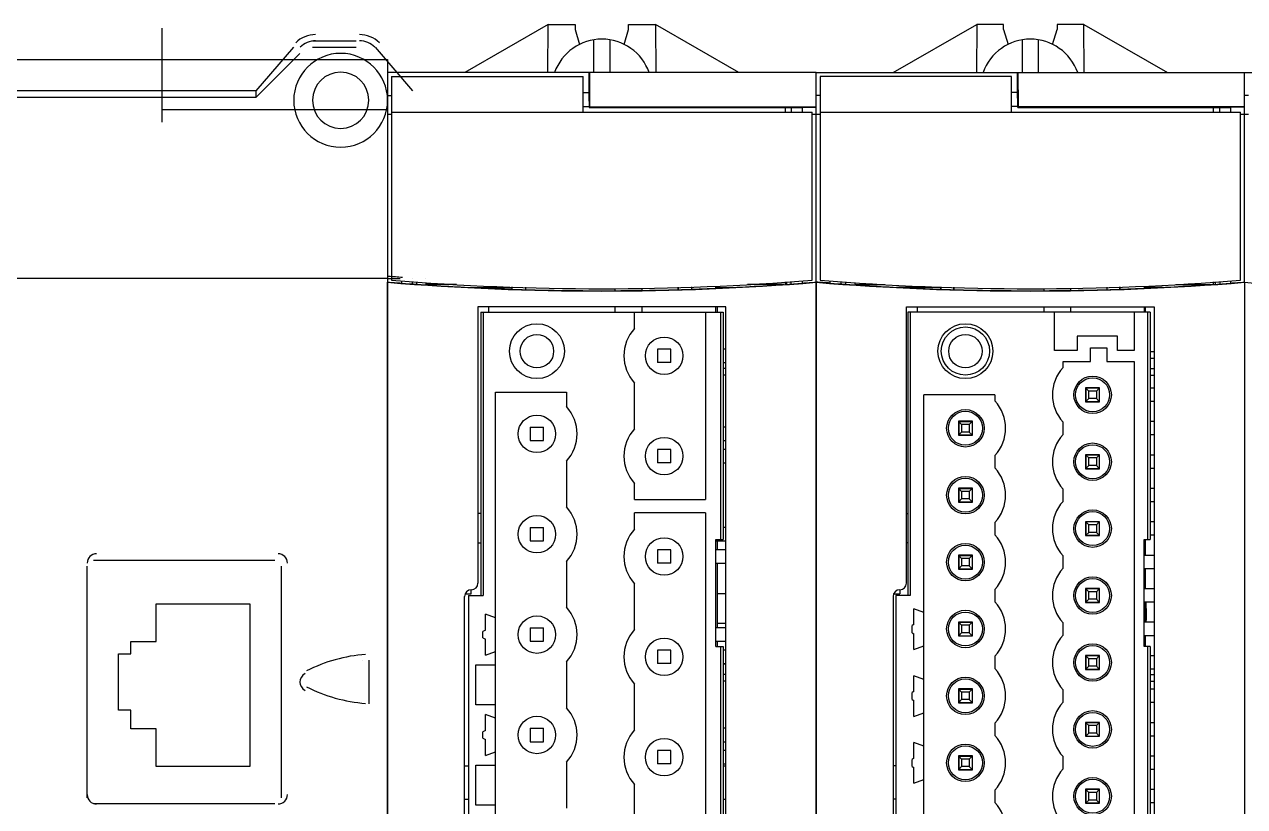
# Model space of a CAD drawing. Header units: inches. Extents: x 100535554 to 201081702, y 63708552 to 127420865.
# Drawn here: x 100541693.1 to 100541711.27, y 63710574.42 to 63710586.07 of the extents above; entities that cross this region are included whole.
import ezdxf

# ---------------------------------------------------------------- set-up
doc = ezdxf.new("R2010")
doc.units = ezdxf.units.IN
doc.header["$MEASUREMENT"] = 0

# ---------------------------------------------------------------- blocks, each defined once
blk = doc.blocks.new('A$C460B382D')
at = {"color": 7, "linetype": 'Continuous'}
for p, q in [((12, 103.6), (5.765, 100)), ((11.969, 100), (12, 103.6)), ((12, 103.6), (14, 103.6)), ((14, 103.6), (14, 103.222)), ((14, 103.222), (14.34, 102.108)), ((17.66, 102.108), (18, 103.222)), ((18, 103.222), (18, 103.6)), ((18, 103.6), (20, 103.6)), ((20, 103.6), (20.031, 100)), ((26.235, 100), (20, 103.6)), ((37.765, 100), (44, 103.6)), ((44, 103.6), (43.969, 100)), ((46, 103.6), (44, 103.6)), ((46, 103.222), (46, 103.6)), ((46, 103.222), (46.34, 102.108)), ((49.66, 102.108), (50, 103.222)), ((50, 103.6), (50, 103.222)), ((52, 103.6), (50, 103.6)), ((52.031, 100), (52, 103.6)), ((52, 103.6), (58.235, 100)), ((15.4, 100), (15.4, 102.452)), ((16.6, 102.452), (16.6, 100)), ((47.4, 102.452), (47.4, 100)), ((48.6, 100), (48.6, 102.452)), ((0, 100), (0, 84.339)), ((15.05, 100), (0, 100)), ((0.3, 99.7), (0.3, 84.483)), ((0.3, 99.7), (14.6, 99.7)), ((14.6, 97.05), (14.6, 99.7)), ((15.05, 98.277), (15.05, 100)), ((15.066, 100), (15.087, 97.437)), ((32, 100), (15.066, 100)), ((32, 84.339), (32, 100)), ((32, 84.339), (32, 100)), ((32, 100), (47.05, 100)), ((32.3, 99.7), (32.3, 84.483)), ((46.6, 99.7), (32.3, 99.7)), ((46.6, 97.05), (46.6, 99.7)), ((47.05, 98.277), (47.05, 100)), ((47.066, 100), (47.087, 97.437)), ((47.066, 100), (64, 100)), ((64, 84.339), (64, 100)), ((64, 84.339), (64, 100)), ((64, 100), (79.05, 100)), ((14.6, 98.51), (15.05, 98.51)), ((47.05, 98.51), (46.6, 98.51)), ((0, 98.277), (0.3, 98.277)), ((15.053, 97.858), (15.05, 98.277)), ((15.053, 97.858), (15.053, 97.403)), ((32.3, 98.277), (32, 98.277)), ((47.053, 97.858), (47.05, 98.277)), ((47.053, 97.403), (47.053, 97.858)), ((64.3, 98.277), (64, 98.277)), ((0, 96.9), (0.3, 96.9)), ((0.3, 97.05), (31.7, 97.05)), ((14.6, 97.471), (15.053, 97.471)), ((15.087, 97.437), (15.053, 97.403)), ((15.053, 97.403), (30.95, 97.403)), ((15.087, 97.437), (32, 97.437)), ((29.68, 97.403), (29.68, 97.05)), ((30.15, 97.403), (30.15, 97.05)), ((30.95, 97.407), (30.95, 97.05)), ((30.95, 97.407), (32, 97.407)), ((31.7, 84.483), (31.7, 97.05)), ((31.7, 96.9), (32, 96.9)), ((32, 96.9), (32.3, 96.9)), ((32.3, 97.05), (63.7, 97.05)), ((47.053, 97.471), (46.6, 97.471)), ((47.053, 97.403), (47.087, 97.437)), ((47.053, 97.403), (62.95, 97.403)), ((64, 97.437), (47.087, 97.437)), ((61.68, 97.05), (61.68, 97.403)), ((62.15, 97.05), (62.15, 97.403)), ((62.95, 97.407), (62.95, 97.05)), ((64, 97.407), (62.95, 97.407)), ((63.7, 84.483), (63.7, 97.05)), ((63.7, 96.9), (64, 96.9)), ((64, 96.9), (64.3, 96.9)), ((0, 0), (0, 84.326)), ((1.05, 84.256), (1.05, 84.435)), ((1.85, 84.209), (1.85, 84.383)), ((2.194, 84.185), (2.194, 84.361)), ((2.88, 84.171), (2.88, 84.316)), ((5.134, 84.171), (2.88, 84.171)), ((5.744, 83.963), (5.74, 83.967)), ((5.997, 83.95), (9.3, 83.95)), ((7.55, 83.877), (7.55, 83.95)), ((7.76, 83.872), (7.756, 83.868)), ((9.3, 83.814), (9.3, 83.99)), ((9.312, 83.802), (9.312, 83.99)), ((10.288, 83.958), (10.288, 83.771)), ((10.3, 83.958), (10.3, 83.782)), ((17, 83.709), (17, 83.875)), ((19, 83.73), (19, 83.875)), ((21.7, 83.782), (21.7, 83.958)), ((21.712, 83.771), (21.712, 83.958)), ((22.688, 83.99), (22.688, 83.802)), ((22.7, 83.99), (22.7, 83.814)), ((24.244, 83.868), (24.24, 83.872)), ((24.5, 83.879), (24.5, 84.048)), ((24.5, 83.95), (25.911, 83.95)), ((24.6, 83.95), (24.6, 83.884)), ((25.76, 83.942), (25.756, 83.937)), ((29.595, 84.171), (26.866, 84.171)), ((29.68, 84.353), (29.68, 84.177)), ((29.806, 84.185), (29.806, 84.361)), ((30.15, 84.209), (30.15, 84.383)), ((30.95, 84.435), (30.95, 84.271)), ((32, 0), (32, 84.326)), ((32, 84.326), (32, 0)), ((33.05, 84.275), (33.05, 84.435)), ((33.05, 84.271), (33.05, 84.256)), ((33.85, 84.383), (33.85, 84.209)), ((34.194, 84.361), (34.194, 84.185)), ((34.88, 84.316), (34.88, 84.171)), ((34.88, 84.171), (37.134, 84.171)), ((41.3, 83.95), (37.997, 83.95)), ((39.55, 83.95), (39.55, 83.877)), ((41.3, 83.99), (41.3, 83.814)), ((41.312, 83.99), (41.312, 83.802)), ((42.288, 83.771), (42.288, 83.958)), ((42.3, 83.782), (42.3, 83.958)), ((49, 83.875), (49, 83.709)), ((51, 83.875), (51, 83.73)), ((53.7, 83.958), (53.7, 83.782)), ((53.712, 83.958), (53.712, 83.771)), ((54.688, 83.802), (54.688, 83.99)), ((54.7, 83.814), (54.7, 83.99)), ((56.5, 84.048), (56.5, 83.879)), ((57.911, 83.95), (56.5, 83.95)), ((56.6, 83.884), (56.6, 83.95)), ((58.866, 84.171), (61.595, 84.171)), ((61.68, 84.177), (61.68, 84.353)), ((61.806, 84.361), (61.806, 84.185)), ((62.15, 84.383), (62.15, 84.209)), ((62.95, 84.435), (62.95, 84.256)), ((64, 84.326), (64, 0)), ((64, 84.326), (64, 0)), ((9.3, 83.814), (9.312, 83.802)), ((10.3, 83.782), (10.288, 83.771)), ((21.7, 83.782), (21.712, 83.771)), ((22.7, 83.814), (22.688, 83.802)), ((41.312, 83.802), (41.3, 83.814)), ((42.288, 83.771), (42.3, 83.782)), ((53.712, 83.771), (53.7, 83.782)), ((54.688, 83.802), (54.7, 83.814)), ((6.75, 82.5), (6.75, 61.85)), ((25.25, 82.5), (6.75, 82.5)), ((6.95, 82.1), (6.95, 60.925)), ((6.95, 82.1), (25.05, 82.1)), ((7.135, 82.1), (7.135, 60.925)), ((7.55, 82.1), (7.55, 82.5)), ((17, 82.1), (17, 82.5)), ((18.45, 80.88), (18.45, 82.1)), ((19, 82.1), (19, 82.5)), ((23.75, 82.1), (23.75, 68.09)), ((24.5, 82.1), (24.5, 82.5)), ((24.6, 82.5), (24.6, 82.1)), ((24.865, 82.1), (24.865, 65.1)), ((25.05, 82.1), (25.05, 65.1)), ((25.25, 1.95), (25.25, 82.5)), ((38.75, 61.85), (38.75, 82.5)), ((38.75, 82.5), (57.25, 82.5)), ((38.85, 82.1), (38.85, 60.93)), ((56.95, 82.1), (38.85, 82.1)), ((39.035, 82.1), (39.035, 60.93)), ((39.55, 82.5), (39.55, 82.1)), ((49, 82.5), (49, 82.1)), ((49.8, 79.22), (49.8, 82.1)), ((51, 82.5), (51, 82.1)), ((55.75, 82.1), (55.75, 79.22)), ((56.5, 82.5), (56.5, 82.1)), ((56.6, 82.1), (56.6, 82.5)), ((56.765, 65.1), (56.765, 82.1)), ((56.95, 82.1), (56.95, 65.1)), ((57.25, 82.5), (57.25, 1.95)), ((51.5, 80.31), (51.5, 79.22)), ((54.5, 80.31), (51.5, 80.31)), ((54.5, 79.22), (54.5, 80.31)), ((20.15, 79.34), (20.15, 78.34)), ((21.15, 79.34), (20.15, 79.34)), ((21.15, 78.34), (21.15, 79.34)), ((25.25, 79.34), (25.05, 79.34)), ((52.5, 78.42), (52.5, 79.42)), ((52.5, 79.42), (53.7, 79.42)), ((53.7, 79.42), (53.7, 78.42)), ((51.5, 79.22), (49.8, 79.22)), ((50.45, 77.96), (50.45, 78.42)), ((50.45, 78.42), (52.5, 78.42)), ((53.7, 78.42), (55.75, 78.42)), ((55.75, 79.22), (54.5, 79.22)), ((55.75, 78.42), (55.75, 8.42)), ((56.95, 79.16), (57.25, 79.16)), ((56.95, 78.66), (57.25, 78.66)), ((21.15, 78.34), (20.15, 78.34)), ((25.05, 78.34), (25.25, 78.34)), ((25.25, 77.89), (25.05, 77.89)), ((56.95, 77.89), (57.25, 77.89)), ((18.45, 73.38), (18.45, 76.8)), ((25.25, 77.39), (25.05, 77.39)), ((56.95, 77.39), (57.25, 77.39)), ((8.05, 2.24), (8.05, 76.13)), ((8.05, 76.13), (13.35, 76.13)), ((13.35, 76.13), (13.35, 75.04)), ((40.05, 5.92), (40.05, 75.92)), ((45.35, 75.92), (40.05, 75.92)), ((45.35, 75.92), (45.35, 75.46)), ((52.13, 76.44), (52.13, 75.4)), ((53.17, 76.44), (52.13, 76.44)), ((52.15, 76.42), (52.15, 75.42)), ((52.37, 76.2), (52.15, 76.42)), ((53.17, 76.42), (52.15, 76.42)), ((52.37, 75.64), (52.15, 75.42)), ((52.37, 75.64), (52.37, 76.2)), ((52.93, 76.2), (52.37, 76.2)), ((52.93, 75.64), (52.37, 75.64)), ((53.15, 76.42), (52.93, 76.2)), ((52.93, 76.2), (52.93, 75.64)), ((53.15, 75.42), (52.93, 75.64)), ((53.15, 76.42), (53.15, 75.42)), ((53.17, 75.4), (53.17, 76.44)), ((57.25, 76.42), (56.95, 76.42)), ((52.13, 75.4), (53.17, 75.4)), ((52.15, 75.42), (53.17, 75.42)), ((57.25, 75.42), (56.95, 75.42)), ((42.63, 73.94), (42.63, 72.9)), ((43.67, 73.94), (42.63, 73.94)), ((42.65, 73.92), (42.65, 72.92)), ((42.87, 73.7), (42.65, 73.92)), ((42.65, 73.92), (43.66, 73.92)), ((43.65, 73.92), (43.43, 73.7)), ((43.65, 73.92), (43.65, 72.92)), ((43.67, 72.9), (43.67, 73.94)), ((50.45, 72.96), (50.45, 73.88)), ((57.25, 73.92), (56.95, 73.92)), ((10.65, 73.5), (10.65, 72.5)), ((10.65, 73.5), (11.65, 73.5)), ((11.65, 72.5), (11.65, 73.5)), ((25.25, 73.5), (25.05, 73.5)), ((42.63, 72.9), (43.67, 72.9)), ((42.87, 73.14), (42.65, 72.92)), ((42.65, 72.92), (43.67, 72.92)), ((42.87, 73.7), (42.87, 73.14)), ((43.43, 73.7), (42.87, 73.7)), ((43.43, 73.14), (42.87, 73.14)), ((43.43, 73.7), (43.43, 73.14)), ((43.43, 73.14), (43.65, 72.92)), ((57.25, 72.92), (56.95, 72.92)), ((10.65, 72.5), (11.65, 72.5)), ((25.05, 72.5), (25.25, 72.5)), ((20.15, 71.84), (20.15, 70.84)), ((21.15, 71.84), (20.15, 71.84)), ((21.15, 70.84), (21.15, 71.84)), ((25.25, 71.84), (25.05, 71.84)), ((45.35, 71.38), (45.35, 70.46)), ((52.13, 71.44), (52.13, 70.4)), ((53.17, 71.44), (52.13, 71.44)), ((52.15, 71.42), (52.15, 70.42)), ((52.37, 71.2), (52.15, 71.42)), ((53.17, 71.42), (52.15, 71.42)), ((52.37, 70.64), (52.37, 71.2)), ((52.93, 71.2), (52.37, 71.2)), ((53.15, 71.42), (52.93, 71.2)), ((52.93, 71.2), (52.93, 70.64)), ((53.15, 71.42), (53.15, 70.42)), ((53.17, 70.4), (53.17, 71.44)), ((57.25, 71.42), (56.95, 71.42)), ((13.35, 70.96), (13.35, 67.54)), ((21.15, 70.84), (20.15, 70.84)), ((25.05, 70.84), (25.25, 70.84)), ((52.13, 70.4), (53.17, 70.4)), ((52.37, 70.64), (52.15, 70.42)), ((52.15, 70.42), (53.17, 70.42)), ((52.93, 70.64), (52.37, 70.64)), ((53.15, 70.42), (52.93, 70.64)), ((57.25, 70.42), (56.95, 70.42)), ((18.45, 68.09), (18.45, 69.3)), ((42.63, 68.94), (42.63, 67.9)), ((43.67, 68.94), (42.63, 68.94)), ((42.65, 68.92), (42.65, 67.92)), ((42.87, 68.7), (42.65, 68.92)), ((42.65, 68.92), (43.66, 68.92)), ((42.87, 68.7), (42.87, 68.14)), ((43.43, 68.7), (42.87, 68.7)), ((43.65, 68.92), (43.43, 68.7)), ((43.43, 68.7), (43.43, 68.14)), ((43.65, 68.92), (43.65, 67.92)), ((43.67, 67.9), (43.67, 68.94)), ((50.45, 67.96), (50.45, 68.88)), ((57.25, 68.92), (56.95, 68.92)), ((18.45, 68.09), (23.75, 68.09)), ((42.63, 67.9), (43.67, 67.9)), ((42.87, 68.14), (42.65, 67.92)), ((42.65, 67.92), (43.67, 67.92)), ((43.43, 68.14), (42.87, 68.14)), ((43.43, 68.14), (43.65, 67.92)), ((57.25, 67.92), (56.95, 67.92)), ((6.95, 67.05), (6.75, 67.05)), ((18.45, 65.88), (18.45, 67.09)), ((23.75, 67.09), (18.45, 67.09)), ((23.75, 67.09), (23.75, 8.21)), ((38.75, 67.05), (38.85, 67.05)), ((10.65, 66), (10.65, 65)), ((10.65, 66), (11.65, 66)), ((11.65, 65), (11.65, 66)), ((25.25, 66), (25.05, 66)), ((45.35, 66.38), (45.35, 65.46)), ((52.13, 66.44), (52.13, 65.4)), ((53.17, 66.44), (52.13, 66.44)), ((52.15, 66.42), (52.15, 65.42)), ((53.17, 66.42), (52.15, 66.42)), ((52.37, 66.2), (52.15, 66.42)), ((52.37, 65.64), (52.15, 65.42)), ((52.37, 65.64), (52.37, 66.2)), ((52.93, 66.2), (52.37, 66.2)), ((52.93, 65.64), (52.37, 65.64)), ((53.15, 66.42), (52.93, 66.2)), ((52.93, 66.2), (52.93, 65.64)), ((53.15, 65.42), (52.93, 65.64)), ((53.15, 66.42), (53.15, 65.42)), ((53.17, 65.4), (53.17, 66.44)), ((57.25, 66.42), (56.95, 66.42)), ((6.75, 64.85), (6.95, 64.85)), ((10.65, 65), (11.65, 65)), ((24.5, 57.1), (24.5, 65.1)), ((24.5, 65.1), (25.05, 65.1)), ((24.5, 65), (25.25, 65)), ((24.6, 65), (24.6, 64.34)), ((38.85, 64.85), (38.75, 64.85)), ((52.13, 65.4), (53.17, 65.4)), ((52.15, 65.42), (53.17, 65.42)), ((56.5, 57.1), (56.5, 65.1)), ((56.5, 65.1), (56.95, 65.1)), ((56.6, 63.92), (56.6, 65.1)), ((57.25, 65.42), (56.95, 65.42)), ((20.15, 64.34), (20.15, 63.34)), ((21.15, 64.34), (20.15, 64.34)), ((21.15, 63.34), (21.15, 64.34)), ((25.25, 64.34), (24.5, 64.34)), ((42.63, 63.94), (42.63, 62.9)), ((43.67, 63.94), (42.63, 63.94)), ((42.65, 63.92), (42.65, 62.92)), ((42.87, 63.7), (42.65, 63.92)), ((42.65, 63.92), (43.66, 63.92)), ((43.65, 63.92), (43.43, 63.7)), ((43.65, 63.92), (43.65, 62.92)), ((43.67, 62.9), (43.67, 63.94)), ((50.45, 62.96), (50.45, 63.88)), ((57.25, 63.92), (56.5, 63.92)), ((13.35, 63.46), (13.35, 60.04)), ((21.15, 63.34), (20.15, 63.34)), ((24.5, 63.34), (25.25, 63.34)), ((24.6, 63.34), (24.6, 58.5)), ((42.63, 62.9), (43.67, 62.9)), ((42.87, 63.14), (42.65, 62.92)), ((42.65, 62.92), (43.67, 62.92)), ((42.87, 63.7), (42.87, 63.14)), ((43.43, 63.7), (42.87, 63.7)), ((43.43, 63.14), (42.87, 63.14)), ((43.43, 63.7), (43.43, 63.14)), ((43.43, 63.14), (43.65, 62.92)), ((57.25, 62.92), (56.5, 62.92)), ((56.6, 61.42), (56.6, 62.92)), ((6.25, 61.05), (6.25, 61.35)), ((18.45, 58.38), (18.45, 61.8)), ((38.25, 61.35), (38.25, 61.05)), ((45.35, 61.38), (45.35, 60.46)), ((52.13, 61.44), (52.13, 60.4)), ((53.17, 61.44), (52.13, 61.44)), ((52.15, 61.42), (52.15, 60.42)), ((53.17, 61.42), (52.15, 61.42)), ((52.37, 61.2), (52.15, 61.42)), ((52.37, 60.64), (52.37, 61.2)), ((52.93, 61.2), (52.37, 61.2)), ((53.15, 61.42), (52.93, 61.2)), ((52.93, 61.2), (52.93, 60.64)), ((53.15, 61.42), (53.15, 60.42)), ((53.17, 60.4), (53.17, 61.44)), ((57.25, 61.42), (56.5, 61.42)), ((5.75, 17.9), (5.75, 60.85)), ((5.793, 61.05), (6.25, 61.05)), ((6.05, 60.925), (6.05, 17.575)), ((6.05, 60.925), (7.135, 60.925)), ((25.25, 61.05), (24.6, 61.05)), ((37.75, 60.85), (37.75, 17.9)), ((37.793, 61.05), (38.25, 61.05)), ((37.95, 60.93), (37.95, 17.58)), ((39.035, 60.93), (37.95, 60.93)), ((52.13, 60.4), (53.17, 60.4)), ((52.37, 60.64), (52.15, 60.42)), ((52.15, 60.42), (53.17, 60.42)), ((52.93, 60.64), (52.37, 60.64)), ((53.15, 60.42), (52.93, 60.64)), ((57.25, 60.42), (56.5, 60.42)), ((56.6, 58.92), (56.6, 60.42)), ((7.3, 58.345), (7.3, 59.525)), ((8.05, 59.252), (7.3, 59.525)), ((39.3, 58.755), (39.3, 59.928)), ((40.05, 59.655), (39.3, 59.928)), ((7.3, 58.345), (7.12, 58.235)), ((10.65, 58.5), (10.65, 57.5)), ((10.65, 58.5), (11.65, 58.5)), ((11.65, 57.5), (11.65, 58.5)), ((25.25, 58.5), (24.5, 58.5)), ((24.6, 58.85), (25.25, 58.85)), ((39.3, 58.755), (39.17, 58.677)), ((39.17, 58.143), (39.17, 58.677)), ((42.63, 58.94), (42.63, 57.9)), ((43.67, 58.94), (42.63, 58.94)), ((42.65, 58.92), (42.65, 57.92)), ((42.87, 58.7), (42.65, 58.92)), ((42.65, 58.92), (43.66, 58.92)), ((42.87, 58.7), (42.87, 58.14)), ((43.43, 58.7), (42.87, 58.7)), ((43.65, 58.92), (43.43, 58.7)), ((43.43, 58.7), (43.43, 58.14)), ((43.65, 58.92), (43.65, 57.92)), ((43.67, 57.9), (43.67, 58.94)), ((50.45, 57.96), (50.45, 58.88)), ((57.25, 58.92), (56.5, 58.92)), ((7.12, 57.765), (7.12, 58.235)), ((7.12, 57.765), (7.3, 57.655)), ((7.3, 56.475), (7.3, 57.655)), ((10.65, 57.5), (11.65, 57.5)), ((24.5, 57.5), (25.25, 57.5)), ((24.6, 57.5), (24.6, 57.1)), ((39.17, 58.143), (39.3, 58.065)), ((39.3, 56.892), (39.3, 58.065)), ((42.63, 57.9), (43.67, 57.9)), ((42.87, 58.14), (42.65, 57.92)), ((42.65, 57.92), (43.67, 57.92)), ((43.43, 58.14), (42.87, 58.14)), ((43.43, 58.14), (43.65, 57.92)), ((57.25, 57.92), (56.5, 57.92)), ((56.6, 57.1), (56.6, 57.92)), ((7.3, 56.475), (8.05, 56.748)), ((20.15, 56.84), (20.15, 55.84)), ((21.15, 56.84), (20.15, 56.84)), ((21.15, 55.84), (21.15, 56.84)), ((24.5, 57.1), (25.05, 57.1)), ((24.865, 57.1), (24.865, 27.24)), ((25.05, 57.1), (25.05, 27.24)), ((25.25, 56.84), (25.05, 56.84)), ((39.3, 56.892), (40.05, 57.165)), ((56.95, 57.1), (56.5, 57.1)), ((56.765, 27.25), (56.765, 57.1)), ((56.95, 57.1), (56.95, 27.25)), ((6.6, 52.75), (6.6, 55.75)), ((6.6, 55.75), (8.05, 55.75)), ((13.35, 55.96), (13.35, 52.54)), ((21.15, 55.84), (20.15, 55.84)), ((25.05, 55.84), (25.25, 55.84)), ((25.25, 55.8), (25.05, 55.8)), ((45.35, 56.38), (45.35, 55.46)), ((52.13, 56.44), (52.13, 55.4)), ((53.17, 56.44), (52.13, 56.44)), ((52.15, 56.42), (52.15, 55.42)), ((53.17, 56.42), (52.15, 56.42)), ((52.37, 56.2), (52.15, 56.42)), ((52.37, 55.64), (52.15, 55.42)), ((52.37, 55.64), (52.37, 56.2)), ((52.93, 56.2), (52.37, 56.2)), ((52.93, 55.64), (52.37, 55.64)), ((53.15, 56.42), (52.93, 56.2)), ((52.93, 56.2), (52.93, 55.64)), ((53.15, 55.42), (52.93, 55.64)), ((53.15, 56.42), (53.15, 55.42)), ((53.17, 55.4), (53.17, 56.44)), ((57.25, 56.42), (56.95, 56.42)), ((25.25, 55.03), (25.05, 55.03)), ((39.3, 53.755), (39.3, 54.928)), ((40.05, 54.655), (39.3, 54.928)), ((52.13, 55.4), (53.17, 55.4)), ((52.15, 55.42), (53.17, 55.42)), ((57.25, 55.42), (56.95, 55.42)), ((56.95, 55.03), (57.25, 55.03)), ((18.45, 50.88), (18.45, 54.3)), ((25.25, 54.53), (25.05, 54.53)), ((42.63, 53.94), (42.63, 52.9)), ((43.67, 53.94), (42.63, 53.94)), ((42.65, 53.92), (42.65, 52.92)), ((42.87, 53.7), (42.65, 53.92)), ((42.65, 53.92), (43.66, 53.92)), ((43.65, 53.92), (43.43, 53.7)), ((43.65, 53.92), (43.65, 52.92)), ((43.67, 52.9), (43.67, 53.94)), ((50.45, 52.96), (50.45, 53.88)), ((56.95, 54.53), (57.25, 54.53)), ((57.25, 53.92), (56.95, 53.92)), ((39.3, 53.755), (39.17, 53.677)), ((39.17, 53.143), (39.17, 53.677)), ((39.17, 53.143), (39.3, 53.065)), ((39.3, 51.892), (39.3, 53.065)), ((42.63, 52.9), (43.67, 52.9)), ((42.87, 53.14), (42.65, 52.92)), ((42.65, 52.92), (43.67, 52.92)), ((42.87, 53.7), (42.87, 53.14)), ((43.43, 53.7), (42.87, 53.7)), ((43.43, 53.14), (42.87, 53.14)), ((43.43, 53.7), (43.43, 53.14)), ((43.43, 53.14), (43.65, 52.92)), ((57.25, 52.92), (56.95, 52.92)), ((8.05, 52.75), (6.6, 52.75)), ((7.3, 50.845), (7.3, 52.025)), ((8.05, 51.752), (7.3, 52.025)), ((39.3, 51.892), (40.05, 52.165)), ((45.35, 51.38), (45.35, 50.46)), ((53.17, 51.44), (52.13, 51.44)), ((52.13, 51.44), (52.13, 50.4)), ((53.17, 51.42), (52.15, 51.42)), ((52.37, 51.2), (52.15, 51.42)), ((52.15, 51.42), (52.15, 50.42)), ((52.93, 51.2), (52.37, 51.2)), ((52.37, 50.64), (52.37, 51.2)), ((53.15, 51.42), (52.93, 51.2)), ((52.93, 51.2), (52.93, 50.64)), ((53.15, 51.42), (53.15, 50.42)), ((53.17, 50.4), (53.17, 51.44)), ((57.25, 51.42), (56.95, 51.42)), ((7.3, 50.845), (7.12, 50.735)), ((7.12, 50.265), (7.12, 50.735)), ((7.12, 50.265), (7.3, 50.155)), ((7.3, 48.975), (7.3, 50.155)), ((10.65, 51), (10.65, 50)), ((10.65, 51), (11.65, 51)), ((11.65, 50), (11.65, 51)), ((25.25, 51), (25.05, 51)), ((52.13, 50.4), (53.17, 50.4)), ((52.37, 50.64), (52.15, 50.42)), ((52.15, 50.42), (53.17, 50.42)), ((52.93, 50.64), (52.37, 50.64)), ((53.15, 50.42), (52.93, 50.64)), ((57.25, 50.42), (56.95, 50.42)), ((7.3, 48.975), (8.05, 49.248)), ((10.65, 50), (11.65, 50)), ((21.15, 49.34), (20.15, 49.34)), ((20.15, 49.34), (20.15, 48.34)), ((21.15, 48.34), (21.15, 49.34)), ((25.05, 50), (25.25, 50)), ((25.25, 49.34), (25.05, 49.34)), ((39.3, 48.755), (39.3, 49.928)), ((40.05, 49.655), (39.3, 49.928)), ((13.35, 48.46), (13.35, 45.04)), ((21.15, 48.34), (20.15, 48.34)), ((25.05, 48.34), (25.25, 48.34)), ((39.3, 48.755), (39.17, 48.677)), ((39.17, 48.143), (39.17, 48.677)), ((42.63, 48.94), (42.63, 47.9)), ((43.67, 48.94), (42.63, 48.94)), ((42.65, 48.92), (42.65, 47.92)), ((42.87, 48.7), (42.65, 48.92)), ((42.65, 48.92), (43.66, 48.92)), ((42.87, 48.7), (42.87, 48.14)), ((43.43, 48.7), (42.87, 48.7)), ((43.65, 48.92), (43.43, 48.7)), ((43.43, 48.7), (43.43, 48.14)), ((43.65, 48.92), (43.65, 47.92)), ((43.67, 47.9), (43.67, 48.94)), ((50.45, 47.96), (50.45, 48.88)), ((57.25, 48.92), (56.95, 48.92)), ((5.75, 48.193), (6.05, 48.193)), ((6.6, 45.25), (6.6, 48.25)), ((6.6, 48.25), (8.05, 48.25)), ((25.05, 48.193), (25.25, 48.193)), ((37.95, 48.193), (37.75, 48.193)), ((39.17, 48.143), (39.3, 48.065)), ((39.3, 46.892), (39.3, 48.065)), ((42.65, 48.193), (42.63, 48.193)), ((42.63, 47.9), (43.67, 47.9)), ((42.87, 48.14), (42.65, 47.92)), ((42.65, 47.92), (43.67, 47.92)), ((43.43, 48.14), (42.87, 48.14)), ((43.43, 48.14), (43.65, 47.92)), ((57.25, 47.92), (56.95, 47.92)), ((18.45, 43.38), (18.45, 46.8)), ((39.3, 46.892), (40.05, 47.165)), ((5.75, 45.7), (6.05, 45.7)), ((25.05, 45.7), (25.25, 45.7)), ((37.95, 45.7), (37.75, 45.7)), ((45.35, 46.38), (45.35, 45.46)), ((53.17, 46.44), (52.13, 46.44)), ((52.13, 46.44), (52.13, 45.4)), ((52.15, 45.7), (52.13, 45.7)), ((53.17, 46.42), (52.15, 46.42)), ((52.37, 46.2), (52.15, 46.42)), ((52.15, 46.42), (52.15, 45.42)), ((52.37, 45.64), (52.15, 45.42)), ((52.93, 46.2), (52.37, 46.2)), ((52.37, 45.64), (52.37, 46.2)), ((52.93, 45.64), (52.37, 45.64)), ((53.15, 46.42), (52.93, 46.2)), ((52.93, 46.2), (52.93, 45.64)), ((53.15, 45.42), (52.93, 45.64)), ((53.15, 46.42), (53.15, 45.42)), ((53.17, 45.4), (53.17, 46.44)), ((57.25, 46.42), (56.95, 46.42)), ((8.05, 45.25), (6.6, 45.25)), ((52.13, 45.4), (53.17, 45.4)), ((52.15, 45.42), (53.17, 45.42)), ((57.25, 45.42), (56.95, 45.42))]:
    blk.add_line(p, q, dxfattribs=at)
for centre, radius in [((11.15, 79.18), 2.05), ((43.15, 79.18), 2.05), ((11.15, 79.18), 1.25), ((20.65, 78.84), 1.4), ((43.15, 79.19), 1.8), ((43.15, 79.18), 1.25), ((52.65, 75.92), 1.4), ((52.65, 75.92), 1.269), ((43.15, 73.42), 1.4), ((11.15, 73), 1.4), ((43.15, 73.42), 1.269), ((20.65, 71.34), 1.4), ((52.65, 70.92), 1.4), ((52.65, 70.92), 1.269), ((43.15, 68.42), 1.4), ((43.15, 68.42), 1.269), ((11.15, 65.5), 1.4), ((52.65, 65.92), 1.4), ((52.65, 65.92), 1.269), ((20.65, 63.84), 1.4), ((43.15, 63.42), 1.4), ((43.15, 63.42), 1.269), ((52.65, 60.92), 1.4), ((52.65, 60.92), 1.269), ((11.15, 58), 1.4), ((43.15, 58.42), 1.4), ((43.15, 58.42), 1.269), ((20.65, 56.34), 1.4), ((52.65, 55.92), 1.4), ((52.65, 55.92), 1.269), ((43.15, 53.42), 1.4), ((43.15, 53.42), 1.269), ((52.65, 50.92), 1.4), ((52.65, 50.92), 1.269), ((11.15, 50.5), 1.4), ((20.65, 48.84), 1.4), ((43.15, 48.42), 1.4), ((43.15, 48.42), 1.269), ((52.65, 45.92), 1.4), ((52.65, 45.92), 1.269)]:
    blk.add_circle(centre, radius, dxfattribs=at)
for centre, radius, start, end in [((16, 98.75), 3.75, 19.507, 160.49299), ((48, 98.75), 3.75, 19.507, 160.49299), ((16, 280.7), 197.012, 265.34172, 265.64793), ((16, 280.7), 197.024, 265.34198, 274.65802), ((16, 278.85), 195, 265.38196, 274.61804), ((16, 280.7), 197, 265.6478, 267.01497), ((16, 280.7), 197.004, 267.01582, 267.60169), ((16, 280.7), 197, 267.6024, 268.05098), ((16, 280.7), 197, 271.94901, 272.39759), ((16, 280.7), 197.004, 272.39831, 272.83858), ((16, 280.7), 197, 272.8394, 274.3522), ((16, 280.7), 197.012, 274.35207, 274.65806), ((24.861, 184.021), 99.937, 273.49316, 274.09596), ((48, 280.7), 197.024, 265.34194, 274.65805), ((48, 280.7), 197.012, 265.34188, 265.64793), ((48, 278.85), 195, 265.38196, 274.61804), ((48, 280.7), 197, 265.6478, 267.01481), ((48, 280.7), 197.004, 267.01582, 267.60169), ((48, 280.7), 197, 267.60256, 268.05098), ((48, 280.7), 197, 271.94901, 272.39742), ((48, 280.7), 197.004, 272.39831, 272.83858), ((48, 280.7), 197, 272.83957, 274.3522), ((48, 280.7), 197.012, 274.35207, 274.65813), ((57.202, 179.545), 95.449, 273.45252, 274.0838), ((80, 280.7), 197.024, 265.34194, 274.65805), ((16, 280.697), 197.009, 268.05451, 268.33863), ((16, 280.7), 197, 268.34197, 271.65803), ((16, 280.697), 197.009, 271.66137, 271.94549), ((48, 280.697), 197.009, 268.05451, 268.33863), ((48, 280.7), 197, 268.34197, 271.65803), ((48, 280.697), 197.009, 271.66137, 271.94549), ((20.65, 78.84), 3, 137.16657, 222.83343), ((52.65, 75.92), 3, 137.16657, 222.83343), ((11.15, 73), 3, 317.16657, 42.83343), ((43.15, 73.42), 3, 317.16657, 42.83343), ((20.65, 71.34), 3, 137.16657, 222.83343), ((52.65, 70.92), 3, 137.16657, 222.83343), ((43.15, 68.42), 3, 317.16657, 42.83343), ((11.15, 65.5), 3, 317.16657, 42.83343), ((52.65, 65.92), 3, 137.16657, 222.83343), ((20.65, 63.84), 3, 137.16657, 222.83343), ((43.15, 63.42), 3, 317.16657, 42.83343), ((52.65, 60.92), 3, 137.16657, 222.83343), ((6.25, 60.85), 0.5, 90, 180), ((6.25, 61.85), 0.5, 270, 0), ((38.25, 60.85), 0.5, 90, 180), ((38.25, 61.85), 0.5, 270, 0), ((43.15, 58.42), 3, 317.16657, 42.83343), ((-55.369, 59.966), 112.01, 359.99205, 0.23538), ((11.15, 58), 3, 317.16657, 42.83343), ((20.65, 56.34), 3, 137.16657, 222.83343), ((52.65, 55.92), 3, 137.16657, 222.83343), ((43.15, 53.42), 3, 317.16657, 42.83343), ((52.65, 50.92), 3, 137.16657, 222.83343), ((11.15, 50.5), 3, 317.16657, 42.83343), ((20.65, 48.84), 3, 137.16657, 222.83343), ((43.15, 48.42), 3, 317.16657, 42.83343), ((52.65, 45.92), 3, 137.16657, 222.83343), ((43.15, 43.42), 3, 317.16657, 42.83343)]:
    blk.add_arc(centre, radius, start, end, dxfattribs=at)
for points in [[(0, 84.339), (0.35, 84.314), (0.7, 84.29), (1.05, 84.271)], [(30.95, 84.256), (30.95, 84.261), (30.95, 84.265), (30.95, 84.269)], [(33.05, 84.271), (32.7, 84.289), (32.35, 84.314), (32.001, 84.339)]]:
    blk.add_open_spline(points, degree=3, dxfattribs=at)
for points, knots in [([(37.74, 83.967), (37.74, 83.967), (37.74, 83.965), (37.743, 83.966), (37.743, 83.963), (37.744, 83.963)], [0, 0, 0, 0, 0.31652, 0.566997, 1, 1, 1, 1]), ([(39.756, 83.868), (39.757, 83.869), (39.757, 83.87), (39.76, 83.87), (39.76, 83.872), (39.76, 83.872)], [0, 0, 0, 0, 0.312564, 0.570386, 1, 1, 1, 1]), ([(56.24, 83.872), (56.24, 83.872), (56.24, 83.87), (56.243, 83.871), (56.243, 83.869), (56.244, 83.868)], [0, 0, 0, 0, 0.318816, 0.577173, 1, 1, 1, 1]), ([(57.756, 83.937), (57.757, 83.938), (57.757, 83.94), (57.76, 83.939), (57.76, 83.941), (57.76, 83.942)], [0, 0, 0, 0, 0.322375, 0.575368, 1, 1, 1, 1]), ([(24.64, 59.95), (24.64, 60.021), (24.64, 60.162), (24.639, 60.366), (24.639, 60.553), (24.638, 60.696), (24.637, 60.798), (24.636, 60.862), (24.635, 60.917), (24.634, 60.963), (24.633, 60.999), (24.633, 61.023), (24.632, 61.037), (24.632, 61.044), (24.631, 61.047), (24.631, 61.05), (24.631, 61.05)], [0, 0, 0, 0, 0.194897, 0.38267, 0.555498, 0.706967, 0.772883, 0.831344, 0.881775, 0.923739, 0.956811, 0.980643, 0.98904, 0.995069, 0.998716, 1, 1, 1, 1]), ([(24.631, 58.85), (24.631, 58.85), (24.631, 58.853), (24.632, 58.856), (24.632, 58.863), (24.633, 58.877), (24.633, 58.901), (24.634, 58.937), (24.635, 58.983), (24.636, 59.038), (24.637, 59.102), (24.638, 59.204), (24.639, 59.347), (24.639, 59.534), (24.64, 59.738), (24.64, 59.879), (24.64, 59.95)], [0, 0, 0, 0, 0.001284, 0.004931, 0.01096, 0.019357, 0.043189, 0.076261, 0.118225, 0.168656, 0.227117, 0.293033, 0.444502, 0.61733, 0.805103, 1, 1, 1, 1]), ([(56.64, 59.95), (56.64, 59.739), (56.639, 59.394), (56.637, 59.05), (56.634, 58.915)], [0, 0, 0, 0, 0.610931, 1, 1, 1, 1])]:
    blk.add_open_spline(points, degree=3, knots=knots, dxfattribs=at)

msp = doc.modelspace()

# ---------------------------------------------------------------- linework, layer by layer
at = {"color": 7, "linetype": 'Continuous', "lineweight": 25, "true_color": 0x000007}
for p, q in [((100541695.157, 63710584.618), (100541695.157, 63710586.016)), ((100541696.555, 63710585.084), (100541697.114, 63710585.736)), ((100541697.394, 63710585.829), (100541698.046, 63710585.829)), ((100541697.394, 63710585.736), (100541698.046, 63710585.736)), ((100541698.326, 63710585.736), (100541698.885, 63710585.084)), ((100541698.512, 63710585.363), (100541698.512, 63710582.288)), ((100541696.555, 63710585.084), (100541692.455, 63710585.084)), ((100541696.555, 63710584.99), (100541696.555, 63710585.084)), ((100541698.512, 63710585.084), (100541698.512, 63710585.084)), ((100541698.512, 63710584.804), (100541698.512, 63710584.804)), ((100541698.512, 63710582.288), (100541698.698, 63710582.288)), ((100541698.698, 63710582.288), (100541698.698, 63710582.288)), ((100541698.885, 63710582.288), (100541698.885, 63710582.288)), ((100541698.885, 63710582.288), (100541698.885, 63710582.288)), ((100541699.071, 63710582.288), (100541699.071, 63710582.288)), ((100541694.132, 63710578.094), (100541696.835, 63710578.094)), ((100541694.039, 63710574.553), (100541694.039, 63710578.001)), ((100541696.928, 63710578.001), (100541696.928, 63710574.553)), ((100541698.139, 63710576.603), (100541698.139, 63710576.603)), ((100541698.232, 63710576.603), (100541698.232, 63710575.951)), ((100541698.139, 63710575.951), (100541698.139, 63710575.951)), ((100541696.835, 63710574.46), (100541694.132, 63710574.46))]:
    msp.add_line(p, q, dxfattribs=at)
for points in [[(100541691.802, 63710585.643), (100541692.455, 63710584.99), (100541696.555, 63710584.99), (100541697.207, 63710585.643)], [(100541698.512, 63710582.288), (100541691.802, 63710582.288), (100541691.802, 63710585.55), (100541695.157, 63710585.55)], [(100541698.512, 63710585.456), (100541698.512, 63710582.288), (100541698.512, 63710565.42)], [(100541698.512, 63710584.804), (100541698.512, 63710582.288), (100541698.512, 63710565.42)]]:
    msp.add_lwpolyline(points, dxfattribs=at)
for points in [[(100541695.157, 63710585.55), (100541698.512, 63710585.55), (100541698.512, 63710584.804), (100541695.157, 63710584.804)], [(100541695.064, 63710576.883), (100541695.064, 63710577.442), (100541696.462, 63710577.442), (100541696.462, 63710575.019), (100541695.064, 63710575.019), (100541695.064, 63710575.578), (100541694.691, 63710575.578), (100541694.691, 63710575.858), (100541694.505, 63710575.858), (100541694.505, 63710576.696), (100541694.691, 63710576.696), (100541694.691, 63710576.883)]]:
    msp.add_lwpolyline(points, close=True, dxfattribs=at)
for points in [[(100541697.44, 63710585.922), (100541697.329, 63710585.922), (100541697.222, 63710585.878), (100541697.144, 63710585.8)], [(100541698.389, 63710585.8), (100541698.31, 63710585.878), (100541698.204, 63710585.922), (100541698.093, 63710585.922)], [(100541697.44, 63710585.829), (100541697.354, 63710585.829), (100541697.271, 63710585.795), (100541697.21, 63710585.734)], [(100541698.323, 63710585.734), (100541698.262, 63710585.795), (100541698.179, 63710585.829), (100541698.093, 63710585.829)], [(100541697.813, 63710585.643), (100541697.427, 63710585.643), (100541697.114, 63710585.33), (100541697.114, 63710584.944)], [(100541698.512, 63710584.944), (100541698.512, 63710585.33), (100541698.199, 63710585.643), (100541697.813, 63710585.643)], [(100541697.813, 63710585.363), (100541697.581, 63710585.363), (100541697.394, 63710585.175), (100541697.394, 63710584.944)], [(100541698.232, 63710584.944), (100541698.232, 63710585.175), (100541698.045, 63710585.363), (100541697.813, 63710585.363)], [(100541697.114, 63710584.944), (100541697.114, 63710584.558), (100541697.427, 63710584.245), (100541697.813, 63710584.245)], [(100541697.394, 63710584.944), (100541697.394, 63710584.712), (100541697.581, 63710584.524), (100541697.813, 63710584.524)], [(100541697.813, 63710584.245), (100541698.199, 63710584.245), (100541698.512, 63710584.558), (100541698.512, 63710584.944)], [(100541697.813, 63710584.524), (100541698.045, 63710584.524), (100541698.232, 63710584.712), (100541698.232, 63710584.944)], [(100541698.522, 63710582.325), (100541698.592, 63710582.319), (100541698.663, 63710582.314), (100541698.733, 63710582.308)], [(100541694.179, 63710578.188), (100541694.101, 63710578.188), (100541694.039, 63710578.125), (100541694.039, 63710578.048)], [(100541697.021, 63710578.048), (100541697.021, 63710578.125), (100541696.958, 63710578.188), (100541696.881, 63710578.188)], [(100541698.184, 63710576.689), (100541697.878, 63710576.665), (100541697.58, 63710576.581), (100541697.306, 63710576.444)], [(100541697.284, 63710576.402), (100541697.237, 63710576.378), (100541697.207, 63710576.33), (100541697.207, 63710576.277)], [(100541697.207, 63710576.277), (100541697.207, 63710576.224), (100541697.237, 63710576.176), (100541697.284, 63710576.152)], [(100541697.306, 63710576.204), (100541697.58, 63710576.066), (100541697.878, 63710575.983), (100541698.184, 63710575.958)], [(100541694.039, 63710574.6), (100541694.039, 63710574.522), (100541694.101, 63710574.46), (100541694.179, 63710574.46)], [(100541696.881, 63710574.46), (100541696.958, 63710574.46), (100541697.021, 63710574.522), (100541697.021, 63710574.6)]]:
    msp.add_open_spline(points, degree=3, dxfattribs=at)

# ---------------------------------------------------------------- block references
at = {"ltscale": 10, "xscale": 0.1993639977952084, "yscale": 0.1993639977952084, "zscale": 0.1993639977952084}
msp.add_blockref('A$C460B382D', (100541698.512, 63710565.42), dxfattribs=at)

doc.saveas('drawing.dxf')
